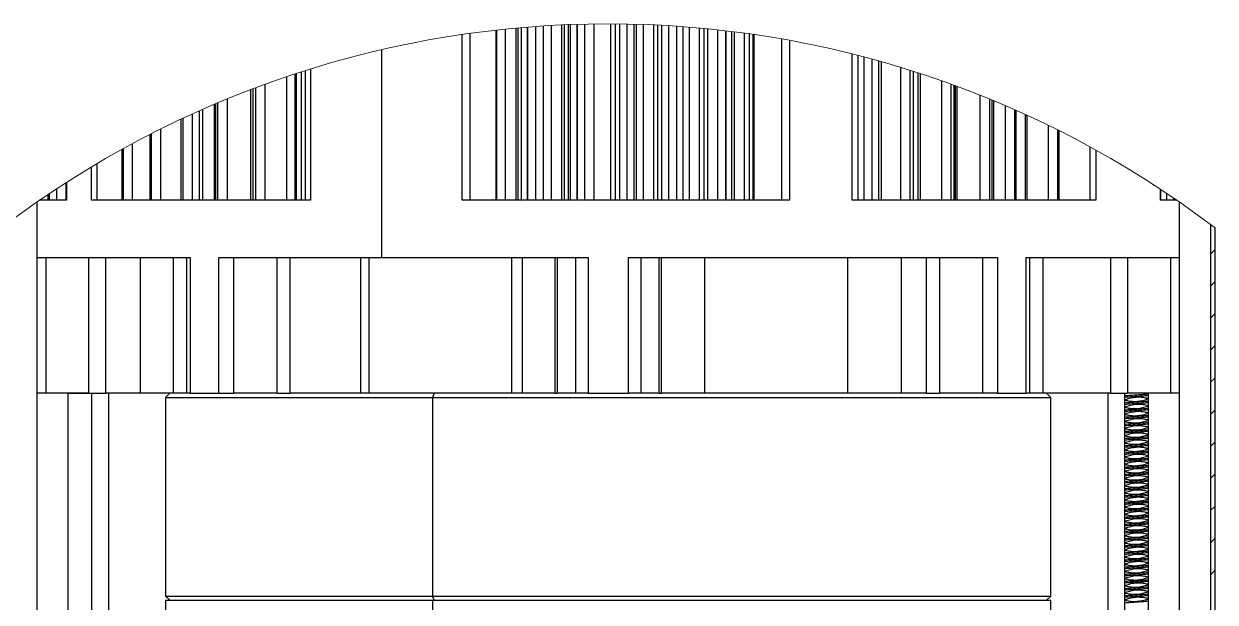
# Model space of a CAD drawing. Header units: millimetres. Extents: x -48 to 1187, y 2 to 839.
# Drawn here: x 588.9 to 672.3, y 434.3 to 474.8 of the extents above; entities that cross this region are included whole.
import ezdxf

# ---------------------------------------------------------------- set-up
doc = ezdxf.new("R2010")
doc.units = ezdxf.units.MM

# ---------------------------------------------------------------- blocks, each defined once
blk = doc.blocks.new('SW_HATCH_3')
at = {"color": 0, "linetype": 'Continuous', "lineweight": 18}
for p, q in [((-14.144, 39.738), (-13.843, 40.038)), ((-14.144, 37.493), (-13.843, 37.793)), ((-14.144, 35.248), (-13.843, 35.548)), ((-14.144, 33.003), (-13.843, 33.303)), ((-14.144, 30.758), (-13.843, 31.058)), ((-14.144, 28.513), (-13.843, 28.813)), ((-14.144, 26.268), (-13.843, 26.568)), ((-14.144, 24.023), (-13.843, 24.323)), ((-14.144, 21.778), (-13.843, 22.078)), ((-14.144, 19.532), (-13.843, 19.833)), ((-14.144, 17.287), (-13.843, 17.588))]:
    blk.add_line(p, q, dxfattribs=at)

msp = doc.modelspace()

# ---------------------------------------------------------------- linework, layer by layer
at = {"color": 7, "linetype": 'Continuous', "lineweight": 25}
for p, q in [((626.562777, 462.403205), (626.562777, 474.678439)), ((626.717257, 474.685413), (626.717257, 462.403205)), ((627.017918, 474.698005), (627.017918, 462.403205)), ((627.149406, 474.703108), (627.149406, 462.403205)), ((627.621072, 474.719395), (627.621072, 462.403205)), ((627.655002, 462.403205), (627.655002, 474.720438)), ((628.171834, 462.403205), (628.171834, 474.734393)), ((628.798592, 474.746225), (628.798592, 462.403205)), ((629.98386, 462.403205), (629.98386, 474.753318)), ((630.308765, 474.751775), (630.308765, 462.403205)), ((630.602273, 474.749101), (630.602273, 462.403205)), ((631.110403, 474.741561), (631.110403, 462.403205)), ((631.144363, 462.403205), (631.144363, 474.740927)), ((631.626013, 462.403205), (631.626013, 474.730161)), ((631.80365, 462.403205), (631.80365, 474.725356)), ((632.268745, 474.710648), (632.268745, 462.403205)), ((633.012298, 462.403205), (633.012298, 474.680742)), ((633.253935, 474.669327), (633.253935, 462.403205)), ((619.58659, 462.403205), (619.58659, 474.006509)), ((620.151374, 462.403205), (620.151374, 474.087124)), ((621.973205, 462.403205), (621.973205, 474.315469)), ((622.014049, 462.403205), (622.014049, 474.320037)), ((622.591528, 474.382025), (622.591528, 462.403205)), ((623.362842, 462.403205), (623.362842, 474.457306)), ((623.474079, 474.467461), (623.474079, 462.403205)), ((623.719218, 474.489202), (623.719218, 462.403205)), ((624.148416, 474.525181), (624.148416, 462.403205)), ((624.182048, 462.403205), (624.182048, 474.527893)), ((624.735984, 462.403205), (624.735984, 474.57016)), ((625.283125, 462.403205), (625.283125, 474.607592)), ((625.820625, 474.640203), (625.820625, 462.403205)), ((633.541721, 474.654642), (633.541721, 462.403205)), ((634.043965, 474.626188), (634.04398, 462.403205)), ((634.589869, 474.591171), (634.589869, 462.403205)), ((634.62359, 462.403205), (634.62359, 474.588868)), ((635.063457, 462.403205), (635.063457, 474.557338)), ((635.477054, 474.525166), (635.477054, 462.403205)), ((636.212814, 462.403205), (636.212814, 474.461858)), ((636.497694, 474.435252), (636.497694, 462.403205)), ((636.77344, 474.408386), (636.77344, 462.403205)), ((637.456062, 474.337165), (637.456062, 462.403205)), ((638.032961, 474.27172), (638.032961, 462.403205)), ((638.066205, 462.403205), (638.066205, 474.267801)), ((638.463038, 462.403205), (638.463038, 474.219782)), ((638.64224, 474.197355), (638.64224, 462.403205)), ((639.351505, 462.403205), (639.351505, 474.103977)), ((639.678809, 474.058409), (639.678809, 462.403205)), ((639.950293, 474.019428), (639.950293, 462.403205)), ((640.000018, 474.012171), (640.000018, 462.403205)), ((641.938749, 473.700804), (641.938749, 462.403205)), ((642.503369, 473.599655), (642.503369, 462.403205)), ((613.940629, 472.940085), (613.940629, 458.403205)), ((646.887603, 462.403205), (646.887603, 472.650391)), ((647.309589, 462.403205), (647.309589, 472.543446)), ((647.732767, 462.403205), (647.732767, 472.433408)), ((648.290816, 462.403205), (648.290816, 472.283987)), ((648.738924, 472.160441), (648.738924, 462.403205)), ((608.302373, 471.385156), (608.302373, 462.403205)), ((608.580637, 471.473863), (608.580637, 462.403205)), ((608.959939, 471.592729), (608.959939, 462.403205)), ((648.931789, 472.10629), (648.931789, 462.403205)), ((650.270808, 471.713861), (650.270808, 462.403205)), ((650.926012, 471.511272), (650.926012, 462.403205)), ((650.95486, 462.403205), (650.95486, 471.502197)), ((651.190582, 462.403205), (651.190582, 471.427483)), ((651.49923, 471.328278), (651.49923, 462.403205)), ((605.799179, 462.403205), (605.799179, 470.529248)), ((607.31301, 462.403205), (607.31301, 471.059417)), ((607.866573, 471.24367), (607.866581, 462.403205)), ((607.963438, 471.275394), (607.963438, 462.403205)), ((651.663485, 471.274843), (651.663485, 462.403205)), ((653.144094, 470.772882), (653.144094, 462.403205)), ((653.806689, 470.536274), (653.806689, 462.403205)), ((653.833854, 462.403205), (653.833854, 470.526417)), ((604.791667, 462.403205), (604.791667, 470.15473)), ((604.917611, 470.202503), (604.917611, 462.403205)), ((605.108815, 470.274513), (605.108815, 462.403205)), ((605.135541, 462.403205), (605.135541, 470.284526)), ((654.033589, 462.403205), (654.033589, 470.453535)), ((654.095995, 470.430617), (654.095995, 462.403205)), ((654.228884, 470.381608), (654.228884, 462.403205)), ((655.839819, 469.763038), (655.839819, 462.403205)), ((602.233048, 462.403205), (602.233048, 469.12345)), ((602.302808, 469.153126), (602.302808, 462.403205)), ((602.460916, 469.220055), (602.460916, 462.403205)), ((602.485712, 462.403205), (602.485712, 469.230508)), ((603.150445, 462.403205), (603.150445, 469.506656)), ((656.504753, 469.494378), (656.504753, 462.403205)), ((656.53004, 462.403205), (656.53004, 469.484006)), ((656.696069, 462.403205), (656.696069, 469.415617)), ((656.787234, 469.37785), (656.787234, 462.403205)), ((657.634365, 462.403205), (657.634365, 469.019738)), ((599.893565, 468.076003), (599.893565, 462.403205)), ((600.021172, 468.135794), (600.021172, 462.403205)), ((600.043859, 462.403205), (600.043859, 468.146396)), ((600.691537, 462.403205), (600.691537, 468.444807)), ((601.165506, 468.658169), (601.165506, 462.403205)), ((601.403947, 468.763915), (601.403947, 462.403205)), ((658.264267, 468.744931), (658.264267, 462.403205)), ((658.350351, 468.706806), (658.350351, 462.403205)), ((658.999669, 468.414773), (658.999669, 462.403205)), ((659.0229, 462.403205), (659.0229, 468.404179)), ((659.157771, 462.403205), (659.157771, 468.342466)), ((598.480339, 462.403205), (598.480339, 467.392762)), ((660.61801, 467.65205), (660.61801, 462.403205)), ((661.272469, 467.329164), (661.272469, 462.403205)), ((661.293435, 462.403205), (661.293435, 467.318681)), ((661.399934, 462.403205), (661.399934, 467.26529)), ((596.494514, 462.403205), (596.494514, 466.365551)), ((597.708221, 467.002851), (597.708221, 462.403205)), ((597.80817, 467.053999), (597.80817, 462.403205)), ((597.828562, 462.403205), (597.828562, 467.064408)), ((595.763411, 465.96693), (595.763411, 462.403205)), ((595.838736, 466.008519), (595.838736, 462.403205)), ((595.856677, 462.403205), (595.856677, 466.018406)), ((663.528386, 466.150125), (663.528386, 462.403205)), ((663.947138, 465.919678), (663.947138, 462.403205)), ((593.640181, 462.403205), (593.640181, 464.744178)), ((594.015884, 462.403205), (594.015884, 464.967762)), ((591.208498, 462.403205), (591.208498, 463.218575)), ((591.82753, 463.620146), (591.82753, 462.403205)), ((591.879192, 463.653249), (591.879192, 462.403205)), ((668.483379, 462.403205), (668.483379, 463.174795)), ((668.516609, 462.403205), (668.516609, 463.15292)), ((589.812617, 462.278542), (589.812617, 448.903208)), ((590.09892, 462.403205), (589.993636, 462.403205)), ((590.095337, 462.472876), (590.095337, 462.403205)), ((590.09892, 462.475327), (590.09892, 462.403205)), ((590.102988, 462.403205), (590.102988, 462.478106)), ((590.666401, 462.403205), (590.102988, 462.403205)), ((590.601648, 462.403205), (590.601648, 462.815863)), ((590.655732, 462.852118), (590.655732, 462.403205)), ((590.666401, 462.859263), (590.666401, 462.403205)), ((590.673397, 462.403205), (590.673397, 462.863949)), ((591.879192, 462.403205), (590.673397, 462.403205)), ((595.838736, 462.403205), (593.640181, 462.403205)), ((597.80817, 462.403205), (595.856677, 462.403205)), ((600.021172, 462.403205), (597.828562, 462.403205)), ((602.460916, 462.403205), (600.043859, 462.403205)), ((605.108815, 462.403205), (602.485712, 462.403205)), ((608.959939, 462.403205), (605.135541, 462.403205)), ((624.148416, 462.403205), (619.58659, 462.403205)), ((627.621072, 462.403205), (624.182048, 462.403205)), ((631.110403, 462.403205), (627.655002, 462.403205)), ((634.589869, 462.403205), (631.144363, 462.403205)), ((638.032961, 462.403205), (634.62359, 462.403205)), ((642.503369, 462.403205), (638.066205, 462.403205)), ((650.926012, 462.403205), (646.887603, 462.403205)), ((653.806689, 462.403205), (650.95486, 462.403205)), ((656.504753, 462.403205), (653.833854, 462.403205)), ((658.999669, 462.403205), (656.53004, 462.403205)), ((661.272469, 462.403205), (659.0229, 462.403205)), ((663.947138, 462.403205), (661.293435, 462.403205)), ((669.409546, 462.403205), (668.483379, 462.403205)), ((668.901536, 462.897581), (668.901536, 462.403205)), ((669.409546, 462.554989), (669.409546, 462.403205)), ((669.414344, 462.403205), (669.414344, 462.551718)), ((669.631603, 462.403205), (669.414344, 462.403205)), ((669.419321, 462.403205), (669.419321, 462.548328)), ((669.812623, 448.903208), (669.812623, 462.278542)), ((671.994331, 460.708683), (671.994331, 431.603206)), ((672.294471, 460.48264), (672.294471, 431.903211)), ((672.31262, 433.903207), (672.31262, 460.468886)), ((589.83748, 458.403205), (600.548904, 458.403205)), ((589.83748, 448.903208), (589.83748, 458.403205)), ((590.446125, 448.903208), (590.446125, 458.403205)), ((593.451987, 448.903208), (593.451987, 458.403205)), ((594.637076, 448.903208), (594.637076, 458.403205)), ((597.031544, 458.403205), (597.031544, 448.903208)), ((599.349829, 458.403205), (599.349829, 448.903208)), ((600.280496, 458.403205), (600.280496, 448.903208)), ((600.548904, 458.403205), (600.548904, 448.903208)), ((602.542947, 448.903208), (602.542947, 458.403205)), ((602.542947, 458.403205), (613.940629, 458.403205)), ((603.59929, 448.903208), (603.59929, 458.403205)), ((606.626961, 448.903208), (606.626961, 458.403205)), ((607.548277, 448.903208), (607.548277, 458.403205)), ((612.476531, 458.403205), (612.476531, 448.903208)), ((613.039705, 458.403205), (613.039705, 448.903208)), ((613.940629, 458.403205), (628.402623, 458.403205)), ((623.070317, 448.903208), (623.070317, 458.403205)), ((623.793113, 458.403205), (623.793113, 448.903208)), ((626.082453, 458.403205), (626.082453, 448.903208)), ((626.241448, 458.403205), (626.241448, 448.903208)), ((627.51736, 458.403205), (627.51736, 448.903208)), ((628.402623, 458.403205), (628.402623, 448.903208)), ((631.222624, 458.403205), (657.082292, 458.403205)), ((631.222624, 448.903208), (631.222624, 458.403205)), ((632.107872, 448.903208), (632.107872, 458.403205)), ((633.383784, 448.903208), (633.383784, 458.403205)), ((633.542779, 448.903208), (633.542779, 458.403205)), ((636.554915, 458.403205), (636.554915, 448.903208)), ((646.585542, 448.903208), (646.585527, 458.403205)), ((650.323111, 458.403205), (650.323111, 448.903208)), ((652.076963, 458.403205), (652.076963, 448.903208)), ((652.998272, 458.403205), (652.998272, 448.903208)), ((656.025934, 458.403205), (656.025949, 448.903208)), ((657.082292, 458.403205), (657.082292, 448.903208)), ((659.076336, 458.403205), (669.787753, 458.403205)), ((659.076336, 448.903208), (659.076336, 458.403205)), ((659.344736, 448.903208), (659.344736, 458.403205)), ((660.275403, 448.903208), (660.275403, 458.403205)), ((664.988148, 458.403205), (664.988148, 448.903208)), ((666.173252, 458.403205), (666.173252, 448.903208)), ((669.179115, 458.403205), (669.179115, 448.903208)), ((669.787753, 458.403205), (669.787753, 448.903208)), ((589.812617, 448.903208), (589.812617, 421.903205)), ((589.831906, 448.903208), (589.812617, 448.903208)), ((589.812617, 448.903208), (589.83748, 448.903208)), ((589.831906, 421.903205), (589.831906, 448.903208)), ((590.446125, 448.903208), (589.83748, 448.903208)), ((593.451987, 448.903208), (590.446125, 448.903208)), ((593.653727, 448.878204), (591.971512, 448.878204)), ((591.971512, 448.878204), (591.971512, 421.903205)), ((593.451987, 448.903208), (594.637076, 448.903208)), ((593.653727, 421.903209), (593.653727, 448.878204)), ((597.031544, 448.903208), (594.637076, 448.903208)), ((594.834658, 421.903209), (594.834658, 448.903208)), ((599.349829, 448.903208), (597.031544, 448.903208)), ((599.112618, 448.903208), (598.81262, 448.60321)), ((600.280496, 448.903208), (599.349829, 448.903208)), ((600.548904, 448.903208), (600.280496, 448.903208)), ((600.548904, 448.903208), (602.542947, 448.903208)), ((602.542947, 448.903208), (603.59929, 448.903208)), ((606.626961, 448.903208), (603.59929, 448.903208)), ((606.626961, 448.903208), (607.548277, 448.903208)), ((612.476531, 448.903208), (607.548277, 448.903208)), ((613.039705, 448.903208), (612.476531, 448.903208)), ((623.070317, 448.903208), (613.039705, 448.903208)), ((617.630857, 448.903208), (617.511827, 448.60321)), ((623.793113, 448.903208), (623.070317, 448.903208)), ((626.082453, 448.903208), (623.793113, 448.903208)), ((626.082453, 448.903208), (626.241448, 448.903208)), ((627.51736, 448.903208), (626.241448, 448.903208)), ((628.402623, 448.903208), (627.51736, 448.903208)), ((628.402623, 448.903208), (631.222624, 448.903208)), ((632.107872, 448.903208), (631.222624, 448.903208)), ((633.383784, 448.903208), (632.107872, 448.903208)), ((633.383784, 448.903208), (633.542779, 448.903208)), ((636.554915, 448.903208), (633.542779, 448.903208)), ((646.585542, 448.903208), (636.554915, 448.903208)), ((650.323111, 448.903208), (646.585542, 448.903208)), ((652.076963, 448.903208), (650.323111, 448.903208)), ((652.076963, 448.903208), (652.998272, 448.903208)), ((656.025949, 448.903208), (652.998272, 448.903208)), ((657.082292, 448.903208), (656.025949, 448.903208)), ((657.082292, 448.903208), (659.076336, 448.903208)), ((659.344736, 448.903208), (659.076336, 448.903208)), ((660.275403, 448.903208), (659.344736, 448.903208)), ((664.988148, 448.903208), (660.275403, 448.903208)), ((660.812619, 448.60321), (660.512614, 448.903208)), ((664.790574, 448.903208), (664.790574, 421.903209)), ((664.988148, 448.903208), (666.173252, 448.903208)), ((665.971506, 448.878211), (665.971506, 421.903209)), ((666.038471, 448.903208), (666.038471, 448.889529)), ((669.179115, 448.903208), (666.173252, 448.903208)), ((667.653727, 421.903209), (667.653727, 448.878211)), ((669.787753, 448.903208), (669.179115, 448.903208)), ((669.787753, 448.903208), (669.812623, 448.903208)), ((669.793326, 448.903208), (669.793326, 421.903209)), ((669.812623, 448.903208), (669.793326, 448.903208)), ((669.812623, 431.603206), (669.812623, 448.903208)), ((598.81262, 448.60321), (598.81262, 434.703206)), ((598.81262, 448.60321), (617.511827, 448.60321)), ((617.511827, 448.60321), (617.511827, 434.703206)), ((617.511827, 448.60321), (660.812619, 448.60321)), ((660.812619, 434.703206), (660.812619, 448.60321)), ((666.038471, 448.460755), (666.038471, 448.389453)), ((667.586762, 448.478167), (667.586762, 448.549469)), ((667.586762, 447.977645), (667.586762, 448.04958)), ((666.038471, 447.960948), (666.038471, 447.888692)), ((666.038471, 447.46085), (666.038471, 447.389533)), ((667.586762, 447.478255), (667.586762, 447.549564)), ((666.038471, 446.960782), (666.038471, 446.88948)), ((666.038471, 446.460781), (666.038471, 446.389635)), ((667.586762, 446.978209), (667.586762, 447.049511)), ((667.586762, 446.478267), (667.586762, 446.549465)), ((666.038471, 445.961056), (666.038471, 445.889403)), ((667.586762, 445.97814), (667.586762, 446.04968)), ((667.586762, 445.478251), (667.586762, 445.549553)), ((666.038471, 445.460824), (666.038471, 445.389514)), ((666.038471, 444.960592), (666.038471, 444.889617)), ((667.586762, 444.978264), (667.586762, 445.049358)), ((666.038471, 444.46103), (666.038471, 444.388886)), ((666.038471, 443.960843), (666.038471, 443.889533)), ((667.586762, 444.477779), (667.586762, 444.54964)), ((667.586762, 443.978262), (667.586762, 444.049572)), ((666.038471, 443.46076), (666.038471, 443.389458)), ((667.586762, 443.478179), (667.586762, 443.549481)), ((667.586762, 442.978216), (667.586762, 443.049548)), ((666.038471, 442.960901), (666.038471, 442.889576)), ((666.038471, 442.460847), (666.038471, 442.38953)), ((667.586762, 442.478244), (667.586762, 442.549561)), ((666.038471, 441.960794), (666.038471, 441.889492)), ((666.038471, 441.460696), (666.038471, 441.38964)), ((667.586762, 441.978229), (667.586762, 442.049523)), ((667.586762, 441.478265), (667.586762, 441.549425)), ((666.038471, 440.96106), (666.038471, 440.889326)), ((666.038471, 440.460828), (666.038471, 440.389526)), ((667.586762, 440.978085), (667.586762, 441.049678)), ((667.586762, 440.478255), (667.586762, 440.549557)), ((666.038471, 439.960641), (666.038471, 439.8896)), ((667.586762, 439.978254), (667.586762, 440.049363)), ((666.038471, 439.46099), (666.038471, 439.388764)), ((666.038471, 438.960848), (666.038471, 438.889538)), ((667.586762, 439.477702), (667.586762, 439.549615)), ((667.586762, 438.97826), (667.586762, 439.049569)), ((666.038471, 438.460772), (666.038471, 438.38947)), ((666.038471, 437.960838), (666.038471, 437.889514)), ((667.586762, 438.478192), (667.586762, 438.549494)), ((667.586762, 437.978168), (667.586762, 438.0495)), ((666.038471, 437.461038), (666.038471, 437.389483)), ((667.586762, 437.478197), (667.586762, 437.549678)), ((666.038471, 436.960806), (666.038471, 436.889504)), ((666.038471, 436.460619), (666.038471, 436.38963)), ((667.586762, 436.978241), (667.586762, 437.049543)), ((667.586762, 436.47827), (667.586762, 436.549378)), ((666.038471, 435.96105), (666.038471, 435.889264)), ((666.038471, 435.460841), (666.038471, 435.389531)), ((667.586762, 435.97803), (667.586762, 436.04966)), ((667.586762, 435.47826), (667.586762, 435.54957)), ((598.81262, 434.703206), (599.112618, 434.403208)), ((598.81262, 434.703206), (617.511827, 434.703206)), ((617.511827, 434.703206), (660.812619, 434.703206)), ((617.630857, 434.403208), (617.511827, 434.703206)), ((660.512614, 434.403208), (660.812619, 434.703206)), ((666.038471, 434.960758), (666.038471, 434.889448)), ((667.586762, 434.978162), (667.586762, 435.049464)), ((598.81262, 434.403208), (598.81262, 429.703211)), ((598.81262, 434.403208), (617.511827, 434.403208)), ((617.511827, 434.403208), (617.511827, 428.903208)), ((617.511827, 434.403208), (660.812619, 434.403208)), ((660.812619, 429.703211), (660.812619, 434.403208)), ((666.038471, 434.46095), (666.038471, 434.388687)), ((667.586762, 434.47764), (667.586762, 434.549582))]:
    msp.add_line(p, q, dxfattribs=at)
at = {"color": 7, "linetype": 'Continuous', "lineweight": 18}
msp.add_arc((629.812615, 404.387708), 70.365822, 52.8440551, 127.15593485, dxfattribs=at)
at = {"color": 7, "linetype": 'Continuous', "lineweight": 25}
for points, knots in [([(667.653727, 448.832316), (667.529986, 448.82166), (667.25678, 448.798134), (666.832327, 448.770912), (666.403215, 448.739607), (666.115372, 448.722367), (665.979273, 448.70598), (665.971506, 448.705045)], [0, 0, 0, 0, 0.220849977, 0.487608078, 0.756243296, 0.986088106, 1, 1, 1, 1]), ([(667.653727, 448.733491), (667.530443, 448.722867), (667.257704, 448.699363), (666.83366, 448.672161), (666.404384, 448.640903), (666.116082, 448.623566), (665.979571, 448.607181), (665.971506, 448.606213)], [0, 0, 0, 0, 0.220035636, 0.486775933, 0.755516402, 0.985555095, 1, 1, 1, 1]), ([(667.653727, 448.332233), (667.530408, 448.321605), (667.257635, 448.298099), (666.833565, 448.270902), (666.404307, 448.239618), (666.116033, 448.222338), (665.979551, 448.205915), (665.971506, 448.204947)], [0, 0, 0, 0, 0.220097513, 0.486837684, 0.755560404, 0.985590185, 1, 1, 1, 1]), ([(667.653727, 448.233162), (667.530399, 448.222453), (667.257582, 448.198762), (666.833414, 448.171455), (666.404061, 448.140124), (666.115838, 448.122883), (665.979447, 448.106517), (665.971506, 448.105564)], [0, 0, 0, 0, 0.220123048, 0.486935852, 0.75573598, 0.985777695, 1, 1, 1, 1]), ([(667.591292, 447.978405), (667.531917, 447.958332), (667.232945, 447.857262), (666.812265, 447.784797), (666.347001, 447.816568), (666.140769, 447.864712), (666.035461, 447.889296)], [0, 0, 0, 0, 0.118935969, 0.598882624, 0.79517803, 1, 1, 1, 1]), ([(666.036043, 447.960628), (666.095314, 447.980998), (666.393997, 448.08365), (666.815316, 448.154243), (667.27999, 448.12067), (667.485957, 448.073705), (667.591232, 448.049699)], [0, 0, 0, 0, 0.118988689, 0.599611876, 0.795351544, 1, 1, 1, 1]), ([(666.036341, 448.460763), (666.09578, 448.480592), (666.394992, 448.580409), (666.814682, 448.656428), (667.277895, 448.62245), (667.482042, 448.574082), (667.585674, 448.549529)], [0, 0, 0, 0, 0.1193920749, 0.6010070215, 0.797456659, 1, 1, 1, 1]), ([(667.585048, 448.47819), (667.525794, 448.457795), (667.227107, 448.354992), (666.806004, 448.282946), (666.344001, 448.320139), (666.14039, 448.366129), (666.036996, 448.389483)], [0, 0, 0, 0, 0.119521408, 0.602487668, 0.798142171, 1, 1, 1, 1]), ([(667.653727, 447.832284), (667.530442, 447.821679), (667.257668, 447.798214), (666.83356, 447.771035), (666.404207, 447.739762), (666.115934, 447.722481), (665.979492, 447.70607), (665.971506, 447.70511)], [0, 0, 0, 0, 0.220034122, 0.486836435, 0.755630735, 0.985696924, 1, 1, 1, 1]), ([(667.653727, 447.733579), (667.529996, 447.722923), (667.256785, 447.699394), (666.832313, 447.672174), (666.403165, 447.640876), (666.115327, 447.623648), (665.979248, 447.607255), (665.971506, 447.606323)], [0, 0, 0, 0, 0.2208325072, 0.4876172049, 0.7562787179, 0.9861324726, 1, 1, 1, 1]), ([(667.653727, 447.332305), (667.530011, 447.321652), (667.25681, 447.298128), (666.832343, 447.270906), (666.403185, 447.239616), (666.115338, 447.222372), (665.979253, 447.205989), (665.971506, 447.205057)], [0, 0, 0, 0, 0.220805819, 0.487599429, 0.756269855, 0.986123697, 1, 1, 1, 1]), ([(667.653727, 447.233533), (667.530254, 447.222896), (667.257331, 447.199385), (666.833138, 447.172163), (666.403954, 447.140885), (666.115831, 447.123603), (665.979472, 447.107205), (665.971506, 447.106247)], [0, 0, 0, 0, 0.220371896, 0.487103627, 0.755782353, 0.985732599, 1, 1, 1, 1]), ([(666.03944, 446.960916), (666.098879, 446.98073), (666.398087, 447.080469), (666.817355, 447.158612), (667.278496, 447.121126), (667.480885, 447.073481), (667.583215, 447.049392)], [0, 0, 0, 0, 0.1198091564, 0.6031063683, 0.7993258092, 1, 1, 1, 1]), ([(667.585018, 447.478046), (667.525585, 447.458217), (667.2264, 447.3584), (666.807197, 447.279949), (666.346535, 447.31827), (666.144524, 447.365676), (666.04245, 447.38963)], [0, 0, 0, 0, 0.11990166, 0.603585242, 0.799697668, 1, 1, 1, 1]), ([(666.042718, 447.460962), (666.102023, 447.481176), (666.400866, 447.583039), (666.821191, 447.658177), (667.281046, 447.618348), (667.482658, 447.572483), (667.584422, 447.549333)], [0, 0, 0, 0, 0.119989669, 0.604638282, 0.800441613, 1, 1, 1, 1]), ([(667.653727, 446.832274), (667.530209, 446.821635), (667.257242, 446.798123), (666.833009, 446.770899), (666.40384, 446.739612), (666.115759, 446.722356), (665.979442, 446.705944), (665.971506, 446.704989)], [0, 0, 0, 0, 0.220451477, 0.487183202, 0.755853111, 0.985785744, 1, 1, 1, 1]), ([(667.653727, 446.734001), (667.581808, 446.727317), (667.405231, 446.710907), (667.121555, 446.691164), (666.810026, 446.669872), (666.516158, 446.650189), (666.257969, 446.631217), (666.08059, 446.617593), (665.990541, 446.608386), (665.971506, 446.60644)], [0, 0, 0, 0, 0.128433079, 0.315331529, 0.505616427, 0.683693563, 0.839043694, 0.965975289, 1, 1, 1, 1]), ([(667.653727, 446.332355), (667.550637, 446.323274), (667.325244, 446.303419), (666.980436, 446.280143), (666.634187, 446.256938), (666.326097, 446.235032), (666.109881, 446.218958), (665.998595, 446.207699), (665.971506, 446.204958)], [0, 0, 0, 0, 0.1840217723, 0.4023358808, 0.6145092096, 0.8011045213, 0.9515835598, 1, 1, 1, 1]), ([(667.589876, 446.478387), (667.530587, 446.458063), (667.231867, 446.355663), (666.810623, 446.284915), (666.345626, 446.317909), (666.139403, 446.365132), (666.033956, 446.389278)], [0, 0, 0, 0, 0.118934125, 0.599237946, 0.795080449, 1, 1, 1, 1]), ([(666.034076, 446.46058), (666.093427, 446.480722), (666.392325, 446.582158), (666.813184, 446.654045), (667.278533, 446.622141), (667.48491, 446.574206), (667.590368, 446.549711)], [0, 0, 0, 0, 0.118903723, 0.598802555, 0.794991164, 1, 1, 1, 1]), ([(667.582858, 446.978052), (667.523564, 446.957793), (667.224754, 446.855697), (666.804236, 446.781246), (666.344043, 446.82065), (666.142109, 446.866478), (666.040096, 446.889629)], [0, 0, 0, 0, 0.119915582, 0.604318958, 0.800109651, 1, 1, 1, 1]), ([(667.653727, 446.233516), (667.530075, 446.22286), (667.256905, 446.199318), (666.832427, 446.172095), (666.403165, 446.140795), (666.115288, 446.123557), (665.979214, 446.10718), (665.971506, 446.106253)], [0, 0, 0, 0, 0.220691613, 0.487547344, 0.756288396, 0.986194915, 1, 1, 1, 1]), ([(667.653727, 445.832377), (667.530125, 445.821758), (667.257012, 445.798295), (666.832589, 445.771128), (666.403325, 445.739826), (666.115384, 445.722612), (665.979258, 445.70619), (665.971506, 445.705255)], [0, 0, 0, 0, 0.220599852, 0.487437157, 0.75618807, 0.986114327, 1, 1, 1, 1]), ([(667.653727, 445.733567), (667.53007, 445.722916), (667.256959, 445.699394), (666.8326, 445.672179), (666.403484, 445.640868), (666.115545, 445.623634), (665.979353, 445.607227), (665.971506, 445.606281)], [0, 0, 0, 0, 0.220699423, 0.487439678, 0.756074672, 0.985945701, 1, 1, 1, 1]), ([(667.588103, 445.978192), (667.528658, 445.958378), (667.229433, 445.858642), (666.809885, 445.781957), (666.347226, 445.816833), (666.143568, 445.865056), (666.040304, 445.889508)], [0, 0, 0, 0, 0.119509635, 0.601570629, 0.797979515, 1, 1, 1, 1]), ([(666.040885, 445.960847), (666.100145, 445.981214), (666.398852, 446.083876), (666.819826, 446.156482), (667.281299, 446.11865), (667.484428, 446.072741), (667.587417, 446.049464)], [0, 0, 0, 0, 0.119631786, 0.603023659, 0.79872763, 1, 1, 1, 1]), ([(666.041988, 445.46101), (666.101386, 445.480923), (666.400486, 445.581197), (666.819715, 445.659616), (667.27938, 445.619657), (667.480623, 445.5729), (667.582202, 445.549299)], [0, 0, 0, 0, 0.1200774141, 0.604648626, 0.8004420885, 1, 1, 1, 1]), ([(667.582232, 445.477982), (667.522881, 445.457907), (667.223915, 445.356782), (666.804171, 445.279843), (666.344838, 445.320314), (666.143769, 445.366443), (666.042361, 445.389708)], [0, 0, 0, 0, 0.1201243166, 0.6050988894, 0.8008337774, 1, 1, 1, 1]), ([(667.653727, 445.332309), (667.53004, 445.321656), (667.256899, 445.298131), (666.832512, 445.270908), (666.403397, 445.239619), (666.115494, 445.222339), (665.979328, 445.205971), (665.971506, 445.20503)], [0, 0, 0, 0, 0.220752717, 0.487493111, 0.756128245, 0.985990591, 1, 1, 1, 1]), ([(667.653727, 445.233559), (667.530542, 445.222967), (667.257906, 445.199525), (666.833957, 445.172361), (666.404653, 445.141094), (666.116243, 445.123782), (665.979641, 445.107355), (665.971506, 445.106377)], [0, 0, 0, 0, 0.2198561389, 0.486587211, 0.755346126, 0.9854301586, 1, 1, 1, 1]), ([(667.653727, 444.832881), (667.5859, 444.826454), (667.391216, 444.808006), (667.04812, 444.784739), (666.697399, 444.760947), (666.401399, 444.740602), (666.188106, 444.724178), (666.045792, 444.713259), (665.976065, 444.70573), (665.971506, 444.705238)], [0, 0, 0, 0, 0.121145918, 0.347724035, 0.611429147, 0.746248274, 0.875293516, 0.991845395, 1, 1, 1, 1]), ([(667.653727, 444.733401), (667.530269, 444.722739), (667.257304, 444.699164), (666.833004, 444.671923), (666.403678, 444.640602), (666.115596, 444.623376), (665.979343, 444.606984), (665.971506, 444.606041)], [0, 0, 0, 0, 0.220348059, 0.487186499, 0.755971004, 0.985963811, 1, 1, 1, 1]), ([(666.034687, 444.960659), (666.094108, 444.980573), (666.393244, 445.080827), (666.813374, 445.15509), (667.277818, 445.122799), (667.483128, 445.074309), (667.587671, 445.049619)], [0, 0, 0, 0, 0.119134995, 0.5997442, 0.796190347, 1, 1, 1, 1]), ([(667.587, 444.978279), (667.527752, 444.957857), (667.229099, 444.854916), (666.807788, 444.783967), (666.344414, 444.819394), (666.13957, 444.865751), (666.035163, 444.889379)], [0, 0, 0, 0, 0.11923791, 0.601041384, 0.796653604, 1, 1, 1, 1]), ([(666.038009, 444.460702), (666.097258, 444.481123), (666.39591, 444.584054), (666.817226, 444.654931), (667.280751, 444.619697), (667.485729, 444.573289), (667.590249, 444.549625)], [0, 0, 0, 0, 0.119206137, 0.600878635, 0.796483931, 1, 1, 1, 1]), ([(667.653727, 444.332329), (667.530323, 444.321724), (667.257414, 444.298271), (666.833177, 444.271098), (666.403843, 444.239833), (666.115708, 444.22253), (665.979392, 444.206147), (665.971506, 444.2052)], [0, 0, 0, 0, 0.220245871, 0.487074598, 0.755860683, 0.985874914, 1, 1, 1, 1]), ([(667.653727, 444.233579), (667.529986, 444.222924), (667.256775, 444.199398), (666.832313, 444.172167), (666.403192, 444.140901), (666.115361, 444.1236), (665.979268, 444.107248), (665.971506, 444.106316)], [0, 0, 0, 0, 0.22085007, 0.487617095, 0.756260934, 0.986097393, 1, 1, 1, 1]), ([(667.653727, 443.832313), (667.529981, 443.821658), (667.256765, 443.798133), (666.832298, 443.770904), (666.403174, 443.739624), (666.115344, 443.722354), (665.979258, 443.705982), (665.971506, 443.70505)], [0, 0, 0, 0, 0.220858858, 0.487625865, 0.756269687, 0.986114935, 1, 1, 1, 1]), ([(667.590696, 444.478345), (667.53128, 444.458418), (667.232155, 444.358095), (666.811963, 444.284031), (666.347394, 444.316197), (666.141962, 444.364672), (666.037324, 444.389363)], [0, 0, 0, 0, 0.119103883, 0.599620159, 0.796064546, 1, 1, 1, 1]), ([(667.583394, 443.977994), (667.52399, 443.958089), (667.224883, 443.857864), (666.805671, 443.779399), (666.345932, 443.819232), (666.144634, 443.866054), (666.043016, 443.88969)], [0, 0, 0, 0, 0.120068698, 0.604563818, 0.800380116, 1, 1, 1, 1]), ([(666.043031, 443.961014), (666.102376, 443.981102), (666.401326, 444.082293), (666.821121, 444.159075), (667.280473, 444.118625), (667.481572, 444.072534), (667.582992, 444.049289)], [0, 0, 0, 0, 0.120115577, 0.605077369, 0.800831143, 1, 1, 1, 1]), ([(667.653727, 443.733503), (667.530388, 443.722877), (667.257595, 443.699374), (666.833505, 443.672165), (666.404259, 443.64087), (666.116001, 443.623627), (665.979541, 443.607186), (665.971506, 443.606218)], [0, 0, 0, 0, 0.2201327198, 0.4868731946, 0.755595911, 0.9856077257, 1, 1, 1, 1]), ([(667.653727, 443.332245), (667.530343, 443.321616), (667.25751, 443.298113), (666.833391, 443.270899), (666.404169, 443.239606), (666.115952, 443.22236), (665.979521, 443.205925), (665.971506, 443.204959)], [0, 0, 0, 0, 0.220212319, 0.486943999, 0.755649108, 0.985643329, 1, 1, 1, 1]), ([(667.653727, 443.233502), (667.651775, 443.233293), (667.588518, 443.226514), (667.45519, 443.216082), (667.170719, 443.194102), (666.796899, 443.169051), (666.369176, 443.140965), (666.095127, 443.117471), (665.971506, 443.106872)], [0, 0, 0, 0, 0.003491061, 0.11313414, 0.237773654, 0.510889656, 0.779365183, 1, 1, 1, 1]), ([(667.591083, 442.978417), (667.531737, 442.958255), (667.232862, 442.856715), (666.811953, 442.784968), (666.346604, 442.816954), (666.140201, 442.864817), (666.034716, 442.889278)], [0, 0, 0, 0, 0.118900308, 0.598799221, 0.794962575, 1, 1, 1, 1]), ([(666.035178, 442.960595), (666.094473, 442.980908), (666.393199, 443.083244), (666.814422, 443.154044), (667.279493, 443.121192), (667.485777, 443.073901), (667.591262, 443.049719)], [0, 0, 0, 0, 0.118924265, 0.59914457, 0.795019479, 1, 1, 1, 1]), ([(666.037369, 443.460812), (666.096814, 443.480624), (666.396036, 443.58035), (666.815549, 443.657206), (667.27805, 443.622075), (667.481575, 443.5739), (667.584735, 443.549481)], [0, 0, 0, 0, 0.119541545, 0.601726371, 0.798127016, 1, 1, 1, 1]), ([(667.584169, 443.478142), (667.524904, 443.457783), (667.226185, 443.355162), (666.805251, 443.282384), (666.343931, 443.320396), (666.140945, 443.366283), (666.038069, 443.38954)], [0, 0, 0, 0, 0.119669893, 0.603187162, 0.798891129, 1, 1, 1, 1]), ([(667.653727, 442.832251), (667.530492, 442.821646), (667.257773, 442.798177), (666.833714, 442.770991), (666.404355, 442.73973), (666.116029, 442.722424), (665.979536, 442.706013), (665.971506, 442.705048)], [0, 0, 0, 0, 0.219945785, 0.4867392138, 0.7555419436, 0.9856169644, 1, 1, 1, 1]), ([(667.653727, 442.733568), (667.530025, 442.722919), (667.256834, 442.6994), (666.832373, 442.672167), (666.4032, 442.640879), (666.115343, 442.623636), (665.979253, 442.607253), (665.971506, 442.60632)], [0, 0, 0, 0, 0.220779056, 0.487581794, 0.756261042, 0.986123696, 1, 1, 1, 1]), ([(667.653727, 442.332302), (667.53005, 442.321652), (667.256879, 442.298127), (666.832432, 442.270913), (666.403239, 442.239614), (666.115364, 442.222361), (665.979258, 442.205987), (665.971506, 442.205054)], [0, 0, 0, 0, 0.220735047, 0.487546293, 0.756234661, 0.986114926, 1, 1, 1, 1]), ([(667.653727, 442.233545), (667.530184, 442.222902), (667.257192, 442.199385), (666.832939, 442.172175), (666.403781, 442.140878), (666.115726, 442.123609), (665.979427, 442.107212), (665.971506, 442.106259)], [0, 0, 0, 0, 0.2204958702, 0.4872273081, 0.7558887303, 0.9858125769, 1, 1, 1, 1]), ([(666.040423, 441.960951), (666.099851, 441.980787), (666.399031, 442.080649), (666.818229, 442.159144), (667.278767, 442.12061), (667.480673, 442.073269), (667.582679, 442.049352)], [0, 0, 0, 0, 0.11992069, 0.603726452, 0.799797034, 1, 1, 1, 1]), ([(667.586017, 442.478088), (667.526577, 442.458278), (667.227367, 442.358559), (666.808085, 442.280527), (666.346796, 442.317751), (666.144287, 442.365466), (666.041869, 442.389597)], [0, 0, 0, 0, 0.119778222, 0.602952298, 0.799195845, 1, 1, 1, 1]), ([(666.042256, 442.460929), (666.101544, 442.481201), (666.400339, 442.583366), (666.820911, 442.657622), (667.281219, 442.618352), (667.483263, 442.572525), (667.585361, 442.549368)], [0, 0, 0, 0, 0.11988724, 0.604199946, 0.799993548, 1, 1, 1, 1]), ([(667.653727, 441.832287), (667.53014, 441.821641), (667.257103, 441.798124), (666.832809, 441.77091), (666.403672, 441.73961), (666.115661, 441.722351), (665.979402, 441.705951), (665.971506, 441.705001)], [0, 0, 0, 0, 0.220575458, 0.4873069, 0.755959513, 0.985856951, 1, 1, 1, 1]), ([(667.653727, 441.733559), (667.530557, 441.722966), (667.257921, 441.69952), (666.833957, 441.672365), (666.40462, 441.641085), (666.116203, 441.623828), (665.979621, 441.607363), (665.971506, 441.606385)], [0, 0, 0, 0, 0.219829758, 0.486587296, 0.755372374, 0.985465239, 1, 1, 1, 1]), ([(667.653727, 441.332777), (667.597356, 441.327371), (667.445568, 441.312813), (667.193842, 441.294882), (666.9025, 441.274684), (666.619727, 441.255788), (666.362341, 441.237673), (666.149236, 441.221706), (666.023286, 441.210025), (665.971506, 441.205223)], [0, 0, 0, 0, 0.100696145, 0.271139526, 0.448714072, 0.620013158, 0.77507958, 0.90753036, 1, 1, 1, 1]), ([(666.033941, 441.460592), (666.093322, 441.480644), (666.392317, 441.581608), (666.812939, 441.654254), (667.278158, 441.622495), (667.484326, 441.574298), (667.589578, 441.549693)], [0, 0, 0, 0, 0.118948328, 0.59893157, 0.795249473, 1, 1, 1, 1]), ([(667.588982, 441.478362), (667.529711, 441.45798), (667.231031, 441.355275), (666.809699, 441.284692), (666.345139, 441.31844), (666.139268, 441.365333), (666.034061, 441.389297)], [0, 0, 0, 0, 0.119015135, 0.599744797, 0.795455873, 1, 1, 1, 1]), ([(667.58244, 441.97802), (667.52313, 441.957821), (667.224271, 441.856041), (666.804009, 441.780696), (666.344238, 441.820627), (666.142708, 441.866509), (666.041005, 441.889663)], [0, 0, 0, 0, 0.120010729, 0.604718609, 0.800518192, 1, 1, 1, 1]), ([(667.653727, 441.233476), (667.530125, 441.222814), (667.257, 441.199253), (666.832556, 441.172026), (666.403266, 441.14071), (666.115342, 441.123489), (665.979233, 441.107106), (665.971506, 441.106175)], [0, 0, 0, 0, 0.22060394, 0.487468638, 0.756227155, 0.986159334, 1, 1, 1, 1]), ([(667.653727, 440.832366), (667.530199, 440.821753), (667.257161, 440.798295), (666.832814, 440.771127), (666.403527, 440.739851), (666.115515, 440.722596), (665.979313, 440.706192), (665.971506, 440.705252)], [0, 0, 0, 0, 0.22046716, 0.487304554, 0.756055253, 0.986016802, 1, 1, 1, 1]), ([(667.653727, 440.733572), (667.530025, 440.722919), (667.256869, 440.699396), (666.832467, 440.67217), (666.403358, 440.640888), (666.115467, 440.623621), (665.979318, 440.607234), (665.971506, 440.606294)], [0, 0, 0, 0, 0.220779099, 0.487519463, 0.756154262, 0.986008133, 1, 1, 1, 1]), ([(667.589116, 440.978249), (667.529677, 440.958409), (667.230474, 440.858542), (666.810733, 440.782746), (666.347364, 440.816469), (666.143076, 440.864873), (666.039336, 440.889453)], [0, 0, 0, 0, 0.119363458, 0.600848032, 0.797304133, 1, 1, 1, 1]), ([(666.039976, 440.9608), (666.09923, 440.981198), (666.397912, 441.084022), (666.81904, 441.155909), (667.281196, 441.118927), (667.484948, 441.072903), (667.58846, 441.049521)], [0, 0, 0, 0, 0.119490893, 0.602323474, 0.7979679, 1, 1, 1, 1]), ([(666.042539, 440.461022), (666.10192, 440.480987), (666.400973, 440.581536), (666.820332, 440.659574), (667.279746, 440.619245), (667.480814, 440.572748), (667.582262, 440.549289)], [0, 0, 0, 0, 0.120118191, 0.604938008, 0.800674658, 1, 1, 1, 1]), ([(667.582425, 440.477972), (667.523057, 440.457963), (667.224039, 440.357183), (666.804537, 440.279551), (666.345212, 440.320012), (666.14419, 440.366343), (666.042793, 440.389713)], [0, 0, 0, 0, 0.12013225, 0.605059717, 0.800787467, 1, 1, 1, 1]), ([(667.653727, 440.332313), (667.530006, 440.321658), (667.256825, 440.29813), (666.832397, 440.270904), (666.403288, 440.239623), (666.115423, 440.222354), (665.979298, 440.205973), (665.971506, 440.205035)], [0, 0, 0, 0, 0.220814678, 0.487563859, 0.756198664, 0.986043737, 1, 1, 1, 1]), ([(667.653727, 440.233563), (667.530507, 440.222963), (667.257842, 440.199507), (666.833868, 440.172336), (666.404585, 440.141066), (666.1162, 440.123791), (665.979626, 440.107338), (665.971506, 440.10636)], [0, 0, 0, 0, 0.219918591, 0.486640846, 0.755390331, 0.985456487, 1, 1, 1, 1]), ([(667.653727, 439.832767), (667.606695, 439.8282), (667.436915, 439.811715), (667.187077, 439.794467), (666.895482, 439.774264), (666.633413, 439.756814), (666.360424, 439.737457), (666.138134, 439.721482), (666.009618, 439.708474), (665.971506, 439.704617)], [0, 0, 0, 0, 0.084021035, 0.303304039, 0.445243346, 0.603770465, 0.770320608, 0.931887236, 1, 1, 1, 1]), ([(667.653727, 439.733212), (667.530339, 439.722512), (667.257452, 439.698847), (666.83322, 439.671541), (666.403875, 439.640229), (666.115727, 439.622942), (665.979397, 439.606611), (665.971506, 439.605666)], [0, 0, 0, 0, 0.220228143, 0.48705865, 0.755850668, 0.985866928, 1, 1, 1, 1]), ([(666.035446, 439.960708), (666.094885, 439.980573), (666.39407, 440.080565), (666.813964, 440.155725), (667.277815, 440.122693), (667.482551, 440.074217), (667.586642, 440.049571)], [0, 0, 0, 0, 0.1192701305, 0.6003530477, 0.7968126089, 1, 1, 1, 1]), ([(667.585972, 439.978232), (667.526724, 439.957818), (667.228062, 439.854914), (666.806844, 439.783473), (666.344166, 439.819802), (666.139944, 439.865955), (666.036043, 439.889436)], [0, 0, 0, 0, 0.119379481, 0.601775433, 0.797397257, 1, 1, 1, 1]), ([(666.036981, 439.460662), (666.096236, 439.481067), (666.394893, 439.58391), (666.816238, 439.654537), (667.2804, 439.620174), (667.485934, 439.573501), (667.590889, 439.549667)], [0, 0, 0, 0, 0.1190786656, 0.6001832025, 0.7958360025, 1, 1, 1, 1]), ([(667.653727, 439.332311), (667.530388, 439.321706), (667.257549, 439.298246), (666.833375, 439.271074), (666.404028, 439.239795), (666.115819, 439.222526), (665.979442, 439.206108), (665.971506, 439.205152)], [0, 0, 0, 0, 0.220131095, 0.486950901, 0.755745379, 0.985785664, 1, 1, 1, 1]), ([(667.653727, 439.233584), (667.529981, 439.222929), (667.25676, 439.199404), (666.832288, 439.172168), (666.40316, 439.140879), (666.115333, 439.123635), (665.979253, 439.107253), (665.971506, 439.10632)], [0, 0, 0, 0, 0.22085886, 0.4876349874, 0.7562788114, 0.9861237057, 1, 1, 1, 1]), ([(667.653727, 438.83231), (667.529991, 438.821658), (667.256774, 438.798138), (666.832303, 438.770903), (666.40316, 438.739608), (666.115327, 438.72238), (665.979248, 438.705987), (665.971506, 438.705054)], [0, 0, 0, 0, 0.22084096, 0.487625982, 0.756278702, 0.986132472, 1, 1, 1, 1]), ([(667.591143, 439.47838), (667.531749, 439.458388), (667.232696, 439.357724), (666.812259, 439.284488), (666.347254, 439.316315), (666.14135, 439.364663), (666.036326, 439.389323)], [0, 0, 0, 0, 0.118995042, 0.599158488, 0.795546226, 1, 1, 1, 1]), ([(667.584169, 438.978014), (667.524748, 438.958155), (667.225589, 438.858176), (666.806422, 438.779579), (666.346263, 438.818752), (666.14465, 438.865868), (666.042823, 438.889665)], [0, 0, 0, 0, 0.119994845, 0.604121053, 0.8000545, 1, 1, 1, 1]), ([(666.042972, 438.960989), (666.102294, 438.981142), (666.401189, 439.082678), (666.82125, 439.158647), (667.280796, 439.118443), (667.4821, 439.07249), (667.583647, 439.049308)], [0, 0, 0, 0, 0.120060921, 0.604923323, 0.800704319, 1, 1, 1, 1]), ([(667.653727, 438.733516), (667.530318, 438.722883), (667.257461, 438.699375), (666.833321, 438.672175), (666.404109, 438.640871), (666.115918, 438.623613), (665.979507, 438.607193), (665.971506, 438.60623)], [0, 0, 0, 0, 0.220256712, 0.486988105, 0.755684728, 0.985670162, 1, 1, 1, 1]), ([(667.653727, 438.332257), (667.530274, 438.321622), (667.257371, 438.298113), (666.833192, 438.27091), (666.404, 438.239604), (666.115853, 438.222355), (665.979482, 438.205932), (665.971506, 438.204971)], [0, 0, 0, 0, 0.2203363, 0.487067696, 0.755755511, 0.985714537, 1, 1, 1, 1]), ([(667.653727, 438.234066), (667.620799, 438.230756), (667.506856, 438.219303), (667.304965, 438.204381), (667.047499, 438.185945), (666.786423, 438.168417), (666.535863, 438.151549), (666.307019, 438.134852), (666.121252, 438.121372), (666.012994, 438.109859), (665.971506, 438.105447)], [0, 0, 0, 0, 0.058843787, 0.203614221, 0.359916997, 0.517821203, 0.668868693, 0.806434347, 0.925818578, 1, 1, 1, 1]), ([(667.590576, 437.978407), (667.531259, 437.958153), (667.232476, 437.856134), (666.811369, 437.785009), (666.346117, 437.817423), (666.139718, 437.864961), (666.03418, 437.889268)], [0, 0, 0, 0, 0.118903758, 0.598925519, 0.794919679, 1, 1, 1, 1]), ([(666.034508, 437.960585), (666.093826, 437.980813), (666.392628, 438.082708), (666.813684, 438.153986), (667.278982, 438.121706), (667.485399, 438.074076), (667.590934, 438.049724)], [0, 0, 0, 0, 0.1188873491, 0.5988700211, 0.7949129743, 1, 1, 1, 1]), ([(666.038442, 438.460869), (666.097886, 438.480675), (666.397108, 438.580373), (666.816475, 438.657976), (667.278257, 438.621605), (667.481175, 438.573688), (667.583886, 438.549434)], [0, 0, 0, 0, 0.119685835, 0.60245312, 0.798774538, 1, 1, 1, 1]), ([(667.583424, 438.478095), (667.524143, 438.457782), (667.225381, 438.355408), (666.804643, 438.281788), (666.343943, 438.320574), (666.141527, 438.366404), (666.039127, 438.389589)], [0, 0, 0, 0, 0.119809692, 0.603809568, 0.799570878, 1, 1, 1, 1]), ([(667.653727, 437.832226), (667.530532, 437.821615), (667.257863, 437.798129), (666.833853, 437.770946), (666.404495, 437.739666), (666.116118, 437.722378), (665.979576, 437.705956), (665.971506, 437.704985)], [0, 0, 0, 0, 0.219875708, 0.486651351, 0.755453913, 0.985545781, 1, 1, 1, 1]), ([(667.653727, 437.733558), (667.530025, 437.722908), (667.25681, 437.699384), (666.832297, 437.67217), (666.403066, 437.640869), (666.115234, 437.623627), (665.979194, 437.607257), (665.971506, 437.606332)], [0, 0, 0, 0, 0.220779298, 0.487626077, 0.756349981, 0.986230495, 1, 1, 1, 1]), ([(667.653727, 437.332382), (667.530075, 437.321759), (667.256912, 437.298291), (666.832461, 437.271108), (666.403225, 437.239819), (666.115334, 437.222601), (665.979238, 437.206185), (665.971506, 437.205252)], [0, 0, 0, 0, 0.22068854, 0.487526072, 0.756241355, 0.986149935, 1, 1, 1, 1]), ([(667.653727, 437.233557), (667.53012, 437.22291), (667.257063, 437.199388), (666.83275, 437.172167), (666.403615, 437.140893), (666.115628, 437.123604), (665.979387, 437.107219), (665.971506, 437.106272)], [0, 0, 0, 0, 0.220611035, 0.48734248, 0.755994792, 0.985883785, 1, 1, 1, 1]), ([(667.587089, 437.478137), (667.527645, 437.458332), (667.228421, 437.358636), (666.809015, 437.28123), (666.347038, 437.317248), (666.143961, 437.365247), (666.041139, 437.38955)], [0, 0, 0, 0, 0.119646629, 0.602257911, 0.798613955, 1, 1, 1, 1]), ([(666.041303, 436.960985), (666.100718, 436.980857), (666.399858, 437.080908), (666.819029, 437.159475), (667.279057, 437.120105), (667.480571, 437.073071), (667.582336, 437.049319)], [0, 0, 0, 0, 0.120017429, 0.604254465, 0.800146636, 1, 1, 1, 1]), ([(666.04163, 437.460889), (666.100901, 437.481213), (666.399649, 437.583652), (666.820441, 437.657049), (667.281305, 437.618457), (667.48387, 437.572617), (667.586389, 437.549417)], [0, 0, 0, 0, 0.119762068, 0.603645097, 0.79940281, 1, 1, 1, 1]), ([(667.653727, 436.832299), (667.530085, 436.821648), (667.256989, 436.798124), (666.832646, 436.770905), (666.403522, 436.739623), (666.115572, 436.722347), (665.979363, 436.705958), (665.971506, 436.705013)], [0, 0, 0, 0, 0.220673018, 0.487413276, 0.756047969, 0.98592816, 1, 1, 1, 1]), ([(667.653727, 436.733564), (667.530547, 436.722971), (667.257906, 436.699526), (666.833936, 436.672373), (666.404606, 436.641076), (666.116192, 436.623835), (665.979616, 436.607361), (665.971506, 436.606382)], [0, 0, 0, 0, 0.219847291, 0.486595931, 0.755381225, 0.985474014, 1, 1, 1, 1]), ([(667.653727, 436.332417), (667.640482, 436.331021), (667.558677, 436.322397), (667.400023, 436.310235), (667.174065, 436.293233), (666.935876, 436.277031), (666.62511, 436.255869), (666.303305, 436.234914), (666.062919, 436.21284), (665.971506, 436.204446)], [0, 0, 0, 0, 0.023682123, 0.146265958, 0.282895696, 0.42662081, 0.570773524, 0.836773914, 1, 1, 1, 1]), ([(666.03418, 436.460619), (666.093579, 436.480593), (666.392653, 436.581162), (666.813022, 436.654606), (667.277924, 436.622731), (667.483711, 436.574337), (667.588639, 436.549661)], [0, 0, 0, 0, 0.119020736, 0.599269306, 0.795672213, 1, 1, 1, 1]), ([(667.587984, 436.478322), (667.528729, 436.45791), (667.230076, 436.355029), (666.808733, 436.284365), (666.344733, 436.318944), (666.13934, 436.365549), (666.034493, 436.389339)], [0, 0, 0, 0, 0.1191145863, 0.6003619945, 0.795995807, 1, 1, 1, 1]), ([(667.582232, 436.977995), (667.522903, 436.957861), (667.223993, 436.856422), (666.804008, 436.780217), (666.344526, 436.82051), (666.143286, 436.866495), (666.041779, 436.889691)], [0, 0, 0, 0, 0.120076799, 0.604976275, 0.800747032, 1, 1, 1, 1]), ([(667.653727, 436.233436), (667.530199, 436.222774), (667.257155, 436.199207), (666.832786, 436.171963), (666.403473, 436.140666), (666.115474, 436.123407), (665.979288, 436.107041), (665.971506, 436.106106)], [0, 0, 0, 0, 0.2204716161, 0.4873277655, 0.7560947408, 0.9860618323, 1, 1, 1, 1]), ([(667.653727, 435.832349), (667.530254, 435.821742), (667.25727, 435.79829), (666.832962, 435.771117), (666.403648, 435.739824), (666.115576, 435.722617), (665.979338, 435.706172), (665.971506, 435.705227)], [0, 0, 0, 0, 0.220369496, 0.487207064, 0.755984064, 0.98597191, 1, 1, 1, 1]), ([(667.653727, 435.733577), (667.529996, 435.722925), (667.256804, 435.699406), (666.832368, 435.672168), (666.40326, 435.640873), (666.115401, 435.623645), (665.979288, 435.607244), (665.971506, 435.606306)], [0, 0, 0, 0, 0.220831995, 0.487581577, 0.756216476, 0.986061273, 1, 1, 1, 1]), ([(667.59001, 435.978298), (667.530577, 435.958423), (667.231404, 435.858373), (666.811453, 435.78345), (666.347433, 435.816253), (666.142538, 435.864743), (666.038322, 435.889405)], [0, 0, 0, 0, 0.119229712, 0.600178776, 0.796640489, 1, 1, 1, 1]), ([(666.038993, 435.960745), (666.098241, 435.981166), (666.396895, 436.084103), (666.818143, 436.155378), (667.281008, 436.119291), (667.4854, 436.073094), (667.589444, 436.049578)], [0, 0, 0, 0, 0.119343378, 0.601578506, 0.797187331, 1, 1, 1, 1]), ([(666.042882, 435.461019), (666.102245, 435.481047), (666.401252, 435.581922), (666.820816, 435.659384), (667.28013, 435.618888), (667.48115, 435.572618), (667.582545, 435.549279)], [0, 0, 0, 0, 0.120131008, 0.605090793, 0.800808139, 1, 1, 1, 1]), ([(667.582828, 435.477977), (667.523441, 435.458023), (667.224376, 435.357539), (666.805055, 435.279401), (666.345586, 435.319644), (666.144482, 435.366207), (666.043001, 435.389702)], [0, 0, 0, 0, 0.120112224, 0.60487523, 0.800613974, 1, 1, 1, 1]), ([(667.653727, 435.332318), (667.529986, 435.321663), (667.25678, 435.298139), (666.832328, 435.270902), (666.403215, 435.239613), (666.115372, 435.222369), (665.979273, 435.205983), (665.971506, 435.205047)], [0, 0, 0, 0, 0.220849976, 0.487608383, 0.756243297, 0.986088106, 1, 1, 1, 1]), ([(667.653727, 435.233494), (667.530443, 435.222869), (667.257705, 435.199363), (666.833659, 435.172173), (666.404387, 435.140872), (666.116077, 435.123607), (665.979571, 435.107179), (665.971506, 435.106208)], [0, 0, 0, 0, 0.220035532, 0.486775704, 0.755516351, 0.98555458, 1, 1, 1, 1]), ([(667.653727, 434.832235), (667.530403, 434.821608), (667.25763, 434.798102), (666.833555, 434.770907), (666.404303, 434.739608), (666.116028, 434.72234), (665.979551, 434.705918), (665.971506, 434.704949)], [0, 0, 0, 0, 0.220106327, 0.486837701, 0.755569551, 0.985590184, 1, 1, 1, 1]), ([(667.653727, 434.733157), (667.530403, 434.722452), (667.257586, 434.698769), (666.83342, 434.67144), (666.404063, 434.640146), (666.115849, 434.62283), (665.979452, 434.606516), (665.971506, 434.605566)], [0, 0, 0, 0, 0.220114011, 0.486936095, 0.755736386, 0.985769436, 1, 1, 1, 1]), ([(666.035998, 434.460623), (666.095269, 434.48099), (666.393957, 434.58363), (666.815273, 434.654233), (667.279967, 434.620694), (667.485948, 434.573715), (667.591232, 434.549702)], [0, 0, 0, 0, 0.118983756, 0.599594444, 0.795337141, 1, 1, 1, 1]), ([(666.036385, 434.960765), (666.095825, 434.980594), (666.395037, 435.080409), (666.814718, 435.156476), (667.277899, 435.122429), (667.482017, 435.074071), (667.585629, 435.049524)], [0, 0, 0, 0, 0.1193985184, 0.6010409435, 0.7974837319, 1, 1, 1, 1]), ([(667.585003, 434.978185), (667.52575, 434.957791), (667.227067, 434.85499), (666.805973, 434.782927), (666.344006, 434.82015), (666.140425, 434.866136), (666.037056, 434.889485)], [0, 0, 0, 0, 0.119529224, 0.602517711, 0.798176321, 1, 1, 1, 1]), ([(667.653727, 434.332279), (667.530447, 434.321673), (667.257673, 434.298206), (666.833564, 434.27104), (666.404206, 434.239768), (666.115935, 434.222476), (665.979492, 434.206065), (665.971506, 434.205105)], [0, 0, 0, 0, 0.220025307, 0.486836109, 0.755630394, 0.985696924, 1, 1, 1, 1]), ([(667.591292, 434.478407), (667.531917, 434.458332), (667.232944, 434.357247), (666.812253, 434.284809), (666.346982, 434.316581), (666.140744, 434.364718), (666.035432, 434.389298)], [0, 0, 0, 0, 0.118935339, 0.598881396, 0.795173348, 1, 1, 1, 1])]:
    msp.add_open_spline(points, degree=3, knots=knots, dxfattribs=at)

# ---------------------------------------------------------------- block references
at = {"color": 7, "linetype": 'Continuous', "lineweight": 18}
msp.add_blockref('SW_HATCH_3', (686.137858, 418.903207), dxfattribs=at)

doc.saveas('drawing.dxf')
